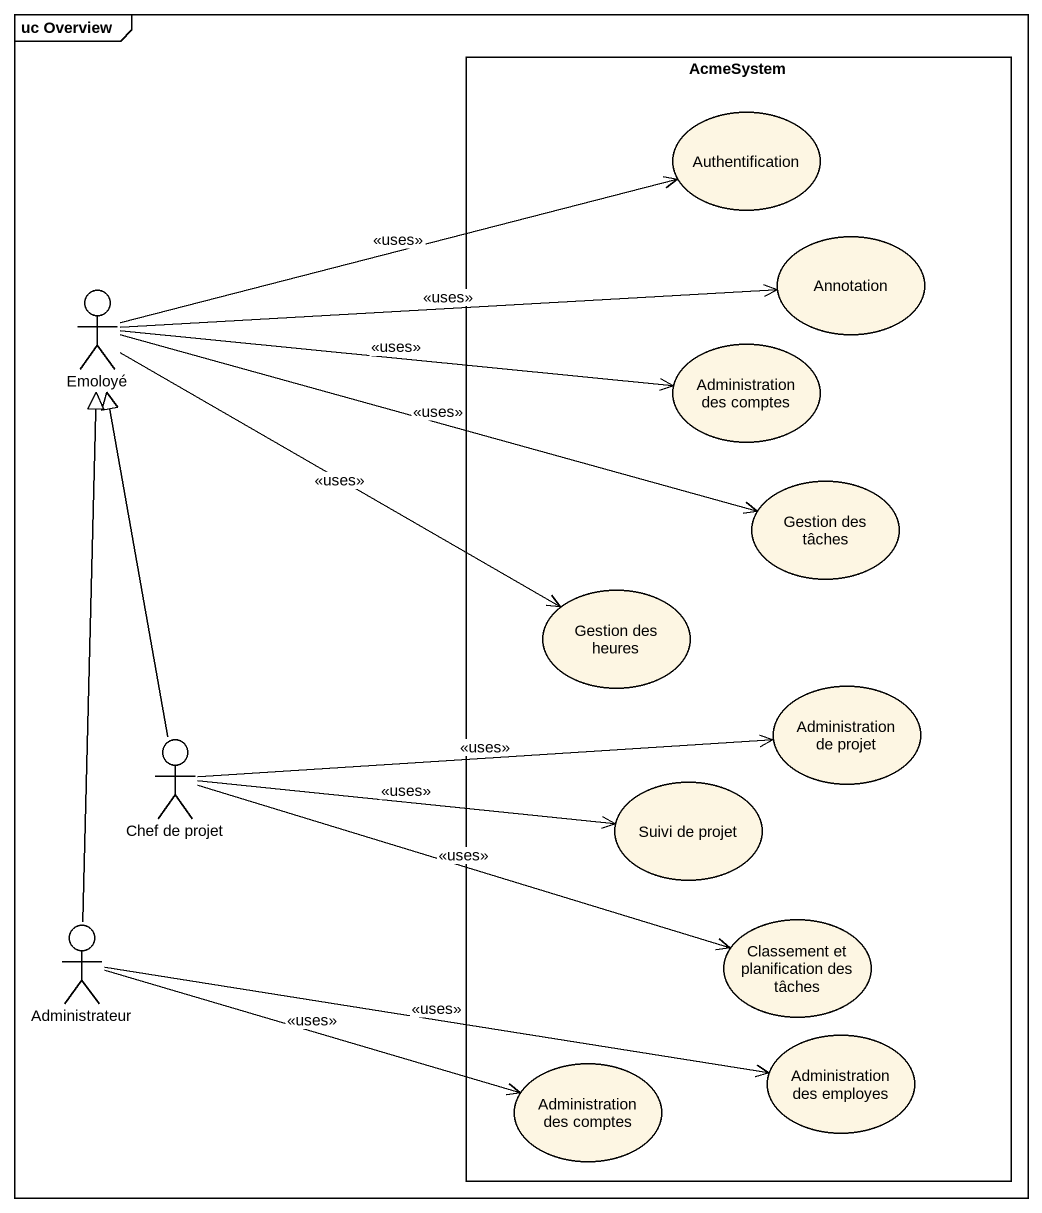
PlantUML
@startuml
mainframe uc Overview
rectangle AcmeSystem {
  usecase Authentification
  usecase "Annotation" as Annotation_
  usecase "Administration des comptes" as Administration_des_comptes
  usecase "Gestion des tâches" as Gestion_des_tâches
  usecase "Gestion des heures" as Gestion_des_heures
  usecase "Administration de projet" as Administration_de_projet
  usecase "Suivi de projet" as Suivi_de_projet
  usecase "Classement et planification des tâches" as Classement_et_planification
  usecase "Administration des employes" as Administration_des_employes
  usecase "Administration des comptes" as Administration_des_comptes_2
}
actor Emoloyé
actor "Chef de projet" as Chef_de_projet
actor Administrateur
Emoloyé -right-> Authentification : <<uses>>
Emoloyé -right-> Annotation_ : <<uses>>
Emoloyé -right-> Administration_des_comptes : <<uses>>
Emoloyé -right-> Gestion_des_tâches : <<uses>>
Emoloyé -right-> Gestion_des_heures : <<uses>>
Chef_de_projet -up-|> Emoloyé
Chef_de_projet -right-> Administration_de_projet : <<uses>>
Chef_de_projet -right-> Suivi_de_projet : <<uses>>
Chef_de_projet -right-> Classement_et_planification : <<uses>>
Administrateur -up-|> Emoloyé
Administrateur -right-> Administration_des_employes : <<uses>>
Administrateur -right-> Administration_des_comptes_2 : <<uses>>
@enduml
